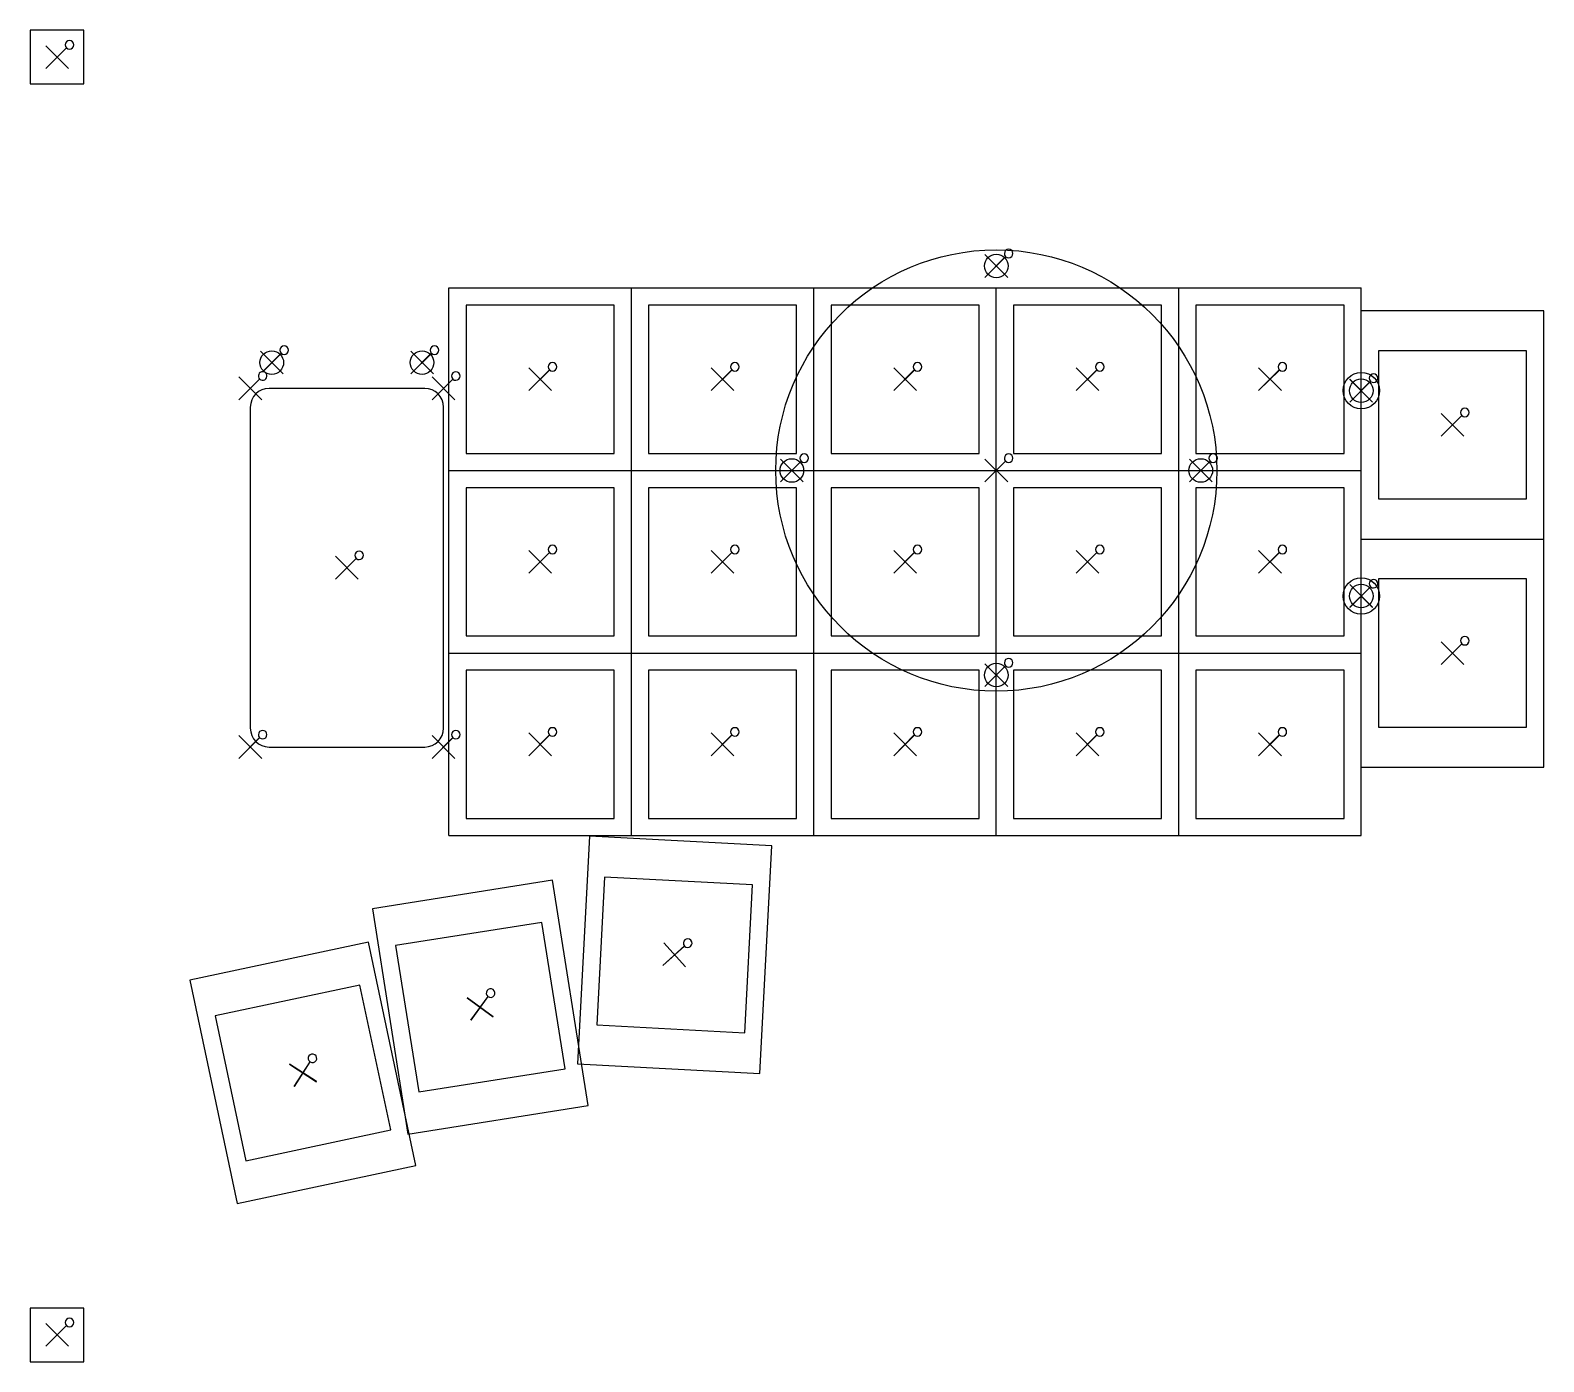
# Model space of a CAD drawing. Header units: millimetres. Extents: x 52 to 194, y -158 to -34.
import ezdxf

# ---------------------------------------------------------------- set-up
doc = ezdxf.new("R2010")
doc.units = ezdxf.units.MM

msp = doc.modelspace()

# ---------------------------------------------------------------- linework, layer by layer
for p, q in [((57.5, -33.5), (52.5, -33.5)), ((52.5, -33.5), (52.5, -38.5)), ((57.5, -38.5), (57.5, -33.5)), ((56.06, -37.06), (53.94, -34.94)), ((53.94, -34.94), (53.94, -34.94)), ((53.94, -34.94), (56.06, -37.06)), ((55.86, -35.13), (53.94, -37.06)), ((53.94, -37.06), (55.87, -35.14)), ((53.94, -37.06), (53.94, -37.06)), ((56.06, -37.06), (56.06, -37.06)), ((52.5, -38.5), (57.5, -38.5)), ((143.56, -56.51), (141.44, -54.39)), ((141.44, -54.39), (141.44, -54.39)), ((141.44, -54.39), (143.56, -56.51)), ((143.36, -54.58), (141.44, -56.51)), ((141.44, -56.51), (143.37, -54.59)), ((91.5, -108.5), (91.5, -57.5)), ((91.5, -57.5), (176.5, -57.5)), ((108.5, -108.5), (108.5, -57.5)), ((125.5, -108.5), (125.5, -57.5)), ((141.44, -56.51), (141.44, -56.51)), ((142.5, -108.5), (142.5, -57.5)), ((143.56, -56.51), (143.56, -56.51)), ((159.5, -108.5), (159.5, -57.5)), ((176.5, -108.5), (176.5, -57.5)), ((106.9, -59.1), (93.1, -59.1)), ((93.1, -59.1), (93.1, -72.9)), ((106.9, -72.9), (106.9, -59.1)), ((123.9, -59.1), (110.1, -59.1)), ((110.1, -59.1), (110.1, -72.9)), ((123.9, -72.9), (123.9, -59.1)), ((140.9, -59.1), (127.1, -59.1)), ((127.1, -59.1), (127.1, -72.9)), ((140.9, -72.9), (140.9, -59.1)), ((157.9, -59.1), (144.1, -59.1)), ((144.1, -59.1), (144.1, -72.9)), ((157.9, -72.9), (157.9, -59.1)), ((174.9, -59.1), (161.1, -59.1)), ((161.1, -59.1), (161.1, -72.9)), ((174.9, -72.9), (174.9, -59.1)), ((193.5, -59.62), (176.5, -59.62)), ((193.5, -102.12), (193.5, -59.62)), ((76.06, -65.51), (73.94, -63.39)), ((73.94, -63.39), (73.94, -63.39)), ((73.94, -63.39), (76.06, -65.51)), ((90.06, -65.51), (87.94, -63.39)), ((87.94, -63.39), (87.94, -63.39)), ((87.94, -63.39), (90.06, -65.51)), ((191.9, -63.35), (178.1, -63.35)), ((178.1, -63.35), (178.1, -77.15)), ((191.9, -77.15), (191.9, -63.35)), ((75.86, -63.58), (74.14, -65.3)), ((74.16, -65.3), (75.87, -63.59)), ((89.86, -63.58), (87.94, -65.51)), ((87.94, -65.51), (89.87, -63.59)), ((74.06, -67.91), (71.94, -65.79)), ((71.94, -65.79), (71.94, -65.79)), ((71.94, -65.79), (74.06, -67.91)), ((73.86, -65.98), (71.94, -67.91)), ((71.94, -67.91), (73.87, -65.99)), ((76.06, -65.51), (76.06, -65.51)), ((87.94, -65.51), (87.94, -65.51)), ((92.06, -67.91), (89.94, -65.79)), ((89.94, -65.79), (89.94, -65.79)), ((89.94, -65.79), (92.06, -67.91)), ((91.86, -65.98), (89.94, -67.91)), ((89.94, -67.91), (91.87, -65.99)), ((90.06, -65.51), (90.06, -65.51)), ((101.06, -67.06), (98.94, -64.94)), ((98.94, -64.94), (98.94, -64.94)), ((98.94, -64.94), (101.06, -67.06)), ((100.86, -65.13), (98.94, -67.06)), ((98.94, -67.06), (100.87, -65.14)), ((118.06, -67.06), (115.94, -64.94)), ((115.94, -64.94), (115.94, -64.94)), ((115.94, -64.94), (118.06, -67.06)), ((117.86, -65.13), (115.94, -67.06)), ((115.94, -67.06), (117.87, -65.14)), ((135.06, -67.06), (132.94, -64.94)), ((132.94, -64.94), (132.94, -64.94)), ((132.94, -64.94), (135.06, -67.06)), ((134.86, -65.13), (132.94, -67.06)), ((132.94, -67.06), (134.87, -65.14)), ((152.06, -67.06), (149.94, -64.94)), ((149.94, -64.94), (149.94, -64.94)), ((149.94, -64.94), (152.06, -67.06)), ((151.86, -65.13), (149.94, -67.06)), ((149.94, -67.06), (151.87, -65.14)), ((169.06, -67.06), (166.94, -64.94)), ((166.94, -64.94), (166.94, -64.94)), ((166.94, -64.94), (169.06, -67.06)), ((168.86, -65.13), (166.94, -67.06)), ((166.94, -67.06), (168.87, -65.14)), ((177.56, -68.12), (175.44, -66)), ((175.44, -66), (175.44, -66.01)), ((175.44, -66.01), (177.56, -68.13)), ((177.36, -66.19), (175.44, -68.12)), ((175.44, -68.13), (177.37, -66.2)), ((89.25, -66.85), (74.75, -66.85)), ((98.94, -67.06), (98.94, -67.06)), ((101.06, -67.06), (101.06, -67.06)), ((115.94, -67.06), (115.94, -67.06)), ((118.06, -67.06), (118.06, -67.06)), ((132.94, -67.06), (132.94, -67.06)), ((135.06, -67.06), (135.06, -67.06)), ((149.94, -67.06), (149.94, -67.06)), ((152.06, -67.06), (152.06, -67.06)), ((166.94, -67.06), (166.94, -67.06)), ((169.06, -67.06), (169.06, -67.06)), ((71.94, -67.91), (71.94, -67.91)), ((73, -68.6), (73, -98.5)), ((74.06, -67.91), (74.06, -67.91)), ((89.94, -67.91), (89.94, -67.91)), ((91, -98.5), (91, -68.6)), ((92.06, -67.91), (92.06, -67.91)), ((175.44, -68.12), (175.44, -68.13)), ((177.56, -68.13), (177.56, -68.12)), ((186.06, -71.31), (183.94, -69.19)), ((183.94, -69.19), (183.94, -69.19)), ((183.94, -69.19), (186.06, -71.31)), ((185.86, -69.38), (183.94, -71.31)), ((183.94, -71.31), (185.87, -69.39)), ((183.94, -71.31), (183.94, -71.31)), ((186.06, -71.31), (186.06, -71.31)), ((93.1, -72.9), (106.9, -72.9)), ((110.1, -72.9), (123.9, -72.9)), ((127.1, -72.9), (140.9, -72.9)), ((144.1, -72.9), (157.9, -72.9)), ((161.1, -72.9), (174.9, -72.9)), ((91.5, -74.5), (176.5, -74.5)), ((124.51, -75.56), (122.39, -73.44)), ((122.39, -73.44), (122.39, -73.44)), ((122.39, -73.44), (124.51, -75.56)), ((124.31, -73.63), (122.39, -75.56)), ((122.39, -75.56), (124.32, -73.64)), ((143.56, -75.56), (141.44, -73.44)), ((141.44, -73.44), (141.44, -73.44)), ((141.44, -73.44), (143.56, -75.56)), ((143.36, -73.63), (141.44, -75.56)), ((141.44, -75.56), (143.37, -73.64)), ((162.61, -75.56), (160.49, -73.44)), ((160.49, -73.44), (160.49, -73.44)), ((160.49, -73.44), (162.61, -75.56)), ((162.41, -73.63), (160.49, -75.56)), ((160.49, -75.56), (162.42, -73.64)), ((106.9, -76.1), (93.1, -76.1)), ((93.1, -76.1), (93.1, -89.9)), ((106.9, -89.9), (106.9, -76.1)), ((123.9, -76.1), (110.1, -76.1)), ((110.1, -76.1), (110.1, -89.9)), ((122.39, -75.56), (122.39, -75.56)), ((123.9, -89.9), (123.9, -76.1)), ((124.51, -75.56), (124.51, -75.56)), ((140.9, -76.1), (127.1, -76.1)), ((127.1, -76.1), (127.1, -89.9)), ((140.9, -89.9), (140.9, -76.1)), ((141.44, -75.56), (141.44, -75.56)), ((143.56, -75.56), (143.56, -75.56)), ((157.9, -76.1), (144.1, -76.1)), ((144.1, -76.1), (144.1, -89.9)), ((157.9, -89.9), (157.9, -76.1)), ((160.49, -75.56), (160.49, -75.56)), ((174.9, -76.1), (161.1, -76.1)), ((161.1, -76.1), (161.1, -89.9)), ((162.61, -75.56), (162.61, -75.56)), ((174.9, -89.9), (174.9, -76.1)), ((178.1, -77.15), (191.9, -77.15)), ((176.5, -80.88), (193.5, -80.88)), ((83.06, -84.61), (80.94, -82.49)), ((80.94, -82.49), (80.94, -82.49)), ((80.94, -82.49), (83.06, -84.61)), ((82.86, -82.68), (80.94, -84.61)), ((80.94, -84.61), (82.87, -82.69)), ((101.06, -84.06), (98.94, -81.94)), ((98.94, -81.94), (98.94, -81.94)), ((98.94, -81.94), (101.06, -84.06)), ((100.86, -82.13), (98.94, -84.06)), ((98.94, -84.06), (100.87, -82.14)), ((118.06, -84.06), (115.94, -81.94)), ((115.94, -81.94), (115.94, -81.94)), ((115.94, -81.94), (118.06, -84.06)), ((117.86, -82.13), (115.94, -84.06)), ((115.94, -84.06), (117.87, -82.14)), ((135.06, -84.06), (132.94, -81.94)), ((132.94, -81.94), (132.94, -81.94)), ((132.94, -81.94), (135.06, -84.06)), ((134.86, -82.13), (132.94, -84.06)), ((132.94, -84.06), (134.87, -82.14)), ((152.06, -84.06), (149.94, -81.94)), ((149.94, -81.94), (149.94, -81.94)), ((149.94, -81.94), (152.06, -84.06)), ((151.86, -82.13), (149.94, -84.06)), ((149.94, -84.06), (151.87, -82.14)), ((169.06, -84.06), (166.94, -81.94)), ((166.94, -81.94), (166.94, -81.94)), ((166.94, -81.94), (169.06, -84.06)), ((168.86, -82.13), (166.94, -84.06)), ((166.94, -84.06), (168.87, -82.14)), ((98.94, -84.06), (98.94, -84.06)), ((101.06, -84.06), (101.06, -84.06)), ((115.94, -84.06), (115.94, -84.06)), ((118.06, -84.06), (118.06, -84.06)), ((132.94, -84.06), (132.94, -84.06)), ((135.06, -84.06), (135.06, -84.06)), ((149.94, -84.06), (149.94, -84.06)), ((152.06, -84.06), (152.06, -84.06)), ((166.94, -84.06), (166.94, -84.06)), ((169.06, -84.06), (169.06, -84.06)), ((191.9, -84.6), (178.1, -84.6)), ((178.1, -84.6), (178.1, -98.4)), ((191.9, -98.4), (191.9, -84.6)), ((80.94, -84.61), (80.94, -84.61)), ((83.06, -84.61), (83.06, -84.61)), ((177.56, -87.24), (175.44, -85.12)), ((175.44, -85.12), (175.44, -85.13)), ((175.44, -85.13), (177.56, -87.25)), ((175.44, -87.25), (177.37, -85.32)), ((177.36, -85.32), (175.44, -87.24)), ((175.44, -87.24), (175.44, -87.25)), ((177.56, -87.25), (177.56, -87.24)), ((93.1, -89.9), (106.9, -89.9)), ((110.1, -89.9), (123.9, -89.9)), ((127.1, -89.9), (140.9, -89.9)), ((144.1, -89.9), (157.9, -89.9)), ((161.1, -89.9), (174.9, -89.9)), ((91.5, -91.5), (176.5, -91.5)), ((186.06, -92.56), (183.94, -90.44)), ((183.94, -90.44), (183.94, -90.44)), ((183.94, -90.44), (186.06, -92.56)), ((185.86, -90.63), (183.94, -92.56)), ((183.94, -92.56), (185.87, -90.64)), ((143.56, -94.61), (141.44, -92.49)), ((141.44, -92.49), (141.44, -92.49)), ((141.44, -92.49), (143.56, -94.61)), ((143.36, -92.68), (141.44, -94.61)), ((141.44, -94.61), (143.37, -92.69)), ((183.94, -92.56), (183.94, -92.56)), ((186.06, -92.56), (186.06, -92.56)), ((106.9, -93.1), (93.1, -93.1)), ((93.1, -93.1), (93.1, -106.9)), ((106.9, -106.9), (106.9, -93.1)), ((123.9, -93.1), (110.1, -93.1)), ((110.1, -93.1), (110.1, -106.9)), ((123.9, -106.9), (123.9, -93.1)), ((140.9, -93.1), (127.1, -93.1)), ((127.1, -93.1), (127.1, -106.9)), ((140.9, -106.9), (140.9, -93.1)), ((157.9, -93.1), (144.1, -93.1)), ((144.1, -93.1), (144.1, -106.9)), ((157.9, -106.9), (157.9, -93.1)), ((174.9, -93.1), (161.1, -93.1)), ((161.1, -93.1), (161.1, -106.9)), ((174.9, -106.9), (174.9, -93.1)), ((141.44, -94.61), (141.44, -94.61)), ((143.56, -94.61), (143.56, -94.61)), ((178.1, -98.4), (191.9, -98.4)), ((74.06, -101.31), (71.94, -99.19)), ((71.94, -99.19), (71.94, -99.19)), ((71.94, -99.19), (74.06, -101.31)), ((73.86, -99.38), (71.94, -101.31)), ((71.94, -101.31), (73.87, -99.39)), ((92.06, -101.31), (89.94, -99.19)), ((89.94, -99.19), (89.94, -99.19)), ((89.94, -99.19), (92.06, -101.31)), ((91.86, -99.38), (89.94, -101.31)), ((89.94, -101.31), (91.87, -99.39)), ((101.06, -101.06), (98.94, -98.94)), ((98.94, -98.94), (98.94, -98.94)), ((98.94, -98.94), (101.06, -101.06)), ((100.86, -99.13), (98.94, -101.06)), ((98.94, -101.06), (100.87, -99.14)), ((118.06, -101.06), (115.94, -98.94)), ((115.94, -98.94), (115.94, -98.94)), ((115.94, -98.94), (118.06, -101.06)), ((117.86, -99.13), (115.94, -101.06)), ((115.94, -101.06), (117.87, -99.14)), ((135.06, -101.06), (132.94, -98.94)), ((132.94, -98.94), (132.94, -98.94)), ((132.94, -98.94), (135.06, -101.06)), ((134.86, -99.13), (132.94, -101.06)), ((132.94, -101.06), (134.87, -99.14)), ((152.06, -101.06), (149.94, -98.94)), ((149.94, -98.94), (149.94, -98.94)), ((149.94, -98.94), (152.06, -101.06)), ((151.86, -99.13), (149.94, -101.06)), ((149.94, -101.06), (151.87, -99.14)), ((169.06, -101.06), (166.94, -98.94)), ((166.94, -98.94), (166.94, -98.94)), ((166.94, -98.94), (169.06, -101.06)), ((168.86, -99.13), (166.94, -101.06)), ((166.94, -101.06), (168.87, -99.14)), ((71.94, -101.31), (71.94, -101.31)), ((74.06, -101.31), (74.06, -101.31)), ((74.75, -100.25), (89.25, -100.25)), ((89.94, -101.31), (89.94, -101.31)), ((92.06, -101.31), (92.06, -101.31)), ((98.94, -101.06), (98.94, -101.06)), ((101.06, -101.06), (101.06, -101.06)), ((115.94, -101.06), (115.94, -101.06)), ((118.06, -101.06), (118.06, -101.06)), ((132.94, -101.06), (132.94, -101.06)), ((135.06, -101.06), (135.06, -101.06)), ((149.94, -101.06), (149.94, -101.06)), ((152.06, -101.06), (152.06, -101.06)), ((166.94, -101.06), (166.94, -101.06)), ((169.06, -101.06), (169.06, -101.06)), ((176.5, -102.12), (193.5, -102.12)), ((93.1, -106.9), (106.9, -106.9)), ((110.1, -106.9), (123.9, -106.9)), ((127.1, -106.9), (140.9, -106.9)), ((144.1, -106.9), (157.9, -106.9)), ((161.1, -106.9), (174.9, -106.9)), ((91.5, -108.5), (176.5, -108.5)), ((104.61, -108.55), (103.49, -129.77)), ((121.58, -109.44), (104.61, -108.55)), ((120.47, -130.66), (121.58, -109.44)), ((101.16, -112.66), (84.37, -115.32)), ((104.48, -133.65), (101.16, -112.66)), ((106.01, -112.36), (105.29, -126.14)), ((119.79, -113.08), (106.01, -112.36)), ((119.07, -126.86), (119.79, -113.08)), ((84.37, -115.32), (87.69, -136.31)), ((100.16, -116.59), (86.53, -118.75)), ((102.32, -130.22), (100.16, -116.59)), ((84.01, -118.44), (67.38, -121.97)), ((88.42, -139.23), (84.01, -118.44)), ((86.53, -118.75), (88.69, -132.38)), ((113.45, -118.78), (111.42, -120.61)), ((111.43, -120.61), (113.45, -118.79)), ((111.54, -118.49), (111.53, -118.5)), ((111.53, -118.5), (113.54, -120.73)), ((113.55, -120.72), (111.54, -118.49)), ((111.42, -120.61), (111.43, -120.61)), ((113.54, -120.73), (113.55, -120.72)), ((67.38, -121.97), (71.79, -142.76)), ((83.21, -122.42), (69.72, -125.29)), ((86.08, -135.91), (83.21, -122.42)), ((95.64, -125.37), (93.21, -123.6)), ((93.21, -123.6), (93.21, -123.61)), ((93.21, -123.61), (95.63, -125.37)), ((95.14, -123.49), (93.54, -125.7)), ((93.55, -125.7), (95.15, -123.5)), ((69.72, -125.29), (72.59, -138.78)), ((95.63, -125.37), (95.64, -125.37)), ((93.54, -125.7), (93.55, -125.7)), ((105.29, -126.14), (119.07, -126.86)), ((78.56, -129.57), (77.08, -131.86)), ((77.09, -131.86), (78.57, -129.57)), ((79.16, -131.41), (76.64, -129.78)), ((76.64, -129.78), (76.64, -129.79)), ((76.64, -129.79), (79.16, -131.42)), ((88.69, -132.38), (102.32, -130.22)), ((103.49, -129.77), (120.47, -130.66)), ((77.08, -131.86), (77.09, -131.86)), ((79.16, -131.42), (79.16, -131.41)), ((87.69, -136.31), (104.48, -133.65)), ((72.59, -138.78), (86.08, -135.91)), ((71.79, -142.76), (88.42, -139.23)), ((57.5, -152.5), (52.5, -152.5)), ((52.5, -152.5), (52.5, -157.5)), ((57.5, -157.5), (57.5, -152.5)), ((56.06, -156.06), (53.94, -153.94)), ((53.94, -153.94), (53.94, -153.94)), ((53.94, -153.94), (56.06, -156.06)), ((55.86, -154.13), (53.94, -156.06)), ((53.94, -156.06), (55.87, -154.14)), ((53.94, -156.06), (53.94, -156.06)), ((56.06, -156.06), (56.06, -156.06)), ((52.5, -157.5), (57.5, -157.5))]:
    msp.add_line(p, q)
for centre, radius in [((142.5, -74.5), 20.55), ((142.5, -55.45), 1.1), ((75, -64.45), 1.1), ((89, -64.45), 1.1), ((176.5, -67.06), 1.7), ((176.5, -67.06), 1.1), ((123.45, -74.5), 1.1), ((161.55, -74.5), 1.1), ((176.5, -86.19), 1.7), ((176.5, -86.19), 1.1), ((142.5, -93.55), 1.1)]:
    msp.add_circle(centre, radius)
for centre, radius, start, end in [((56.15, -34.85), 0.4, 225.7162, 584.2838), ((143.65, -54.3), 0.4, 225.7162, 584.2838), ((76.15, -63.3), 0.4, 225.7162, 584.2838), ((90.15, -63.3), 0.4, 225.7162, 584.2838), ((101.15, -64.85), 0.4, 225.7162, 584.2838), ((118.15, -64.85), 0.4, 225.7162, 584.2838), ((135.15, -64.85), 0.4, 225.7162, 584.2838), ((152.15, -64.85), 0.4, 225.7162, 584.2838), ((169.15, -64.85), 0.4, 225.7162, 584.2838), ((74.15, -65.7), 0.4, 451.022, 584.2838), ((74.15, -65.7), 0.4, 225.7162, 448.9959), ((92.15, -65.7), 0.4, 225.7162, 584.2838), ((177.65, -65.91), 0.4, 225.7162, 584.2838), ((74.75, -68.6), 1.75, 90, 180), ((89.25, -68.6), 1.75, 0, 90), ((186.15, -69.1), 0.4, 225.7162, 584.2838), ((124.6, -73.35), 0.4, 225.7162, 584.2838), ((143.65, -73.35), 0.4, 225.7162, 584.2838), ((162.7, -73.35), 0.4, 225.7162, 584.2838), ((101.15, -81.85), 0.4, 225.7162, 584.2838), ((118.15, -81.85), 0.4, 225.7162, 584.2838), ((135.15, -81.85), 0.4, 225.7162, 584.2838), ((152.15, -81.85), 0.4, 225.7162, 584.2838), ((169.15, -81.85), 0.4, 225.7162, 584.2838), ((83.15, -82.4), 0.4, 225.7162, 584.2838), ((177.65, -85.04), 0.4, 225.7162, 584.2838), ((186.15, -90.35), 0.4, 225.7162, 584.2838), ((143.65, -92.4), 0.4, 225.7162, 584.2838), ((74.75, -98.5), 1.75, 180, 270), ((74.15, -99.1), 0.4, 225.7162, 584.2838), ((89.25, -98.5), 1.75, 270, 0), ((92.15, -99.1), 0.4, 225.7162, 584.2838), ((101.15, -98.85), 0.4, 225.7162, 584.2838), ((118.15, -98.85), 0.4, 225.7162, 584.2838), ((135.15, -98.85), 0.4, 225.7162, 584.2838), ((152.15, -98.85), 0.4, 225.7162, 584.2838), ((169.15, -98.85), 0.4, 225.7162, 584.2838), ((113.75, -118.52), 0.4, 222.7162, 581.2838), ((95.38, -123.17), 0.4, 234.7162, 593.2838), ((78.79, -129.24), 0.4, 237.7162, 596.2838), ((56.15, -153.85), 0.4, 225.7162, 584.2838)]:
    msp.add_arc(centre, radius, start, end)

doc.saveas('drawing.dxf')
